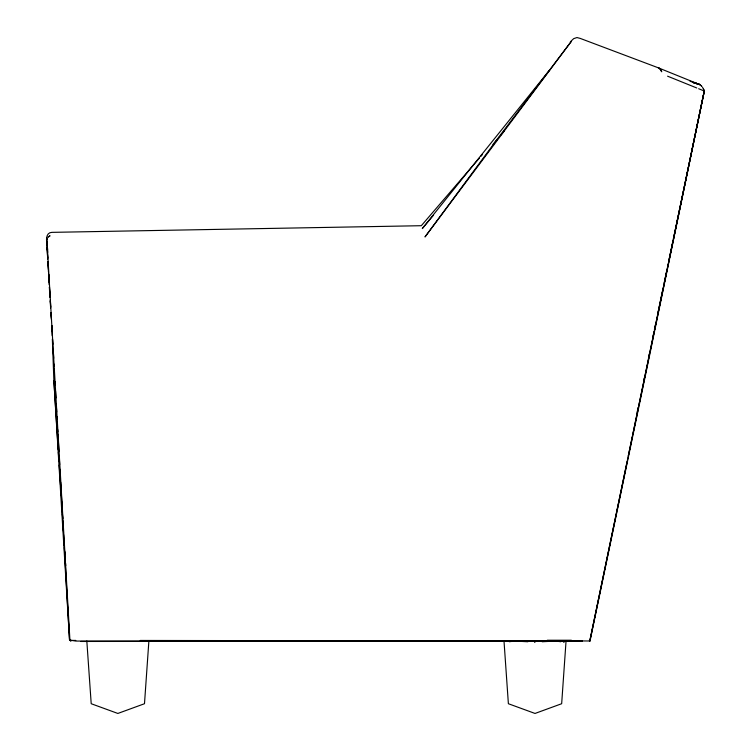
<?xml version="1.0" encoding="UTF-8"?>
<svg xmlns="http://www.w3.org/2000/svg" width="751" height="751" viewBox="0 0 751 751"><rect width="100%" height="100%" fill="white"/><g stroke="black" fill="none" stroke-linecap="round" stroke-linejoin="round"><path stroke-width="1.13" d="M148.876 641.063L144.492 703.725L117.851 713.45L91.209 703.725L86.825 641.063M566.047 641.063L561.664 703.725L535.022 713.45L508.38 703.725L504.005 641.063M703.593 89.219L704.325 91.031L646.977 367.943L590.023 640.997L589.357 640.669M637.148 412.243L638.106 407.652M643.86 380.1L644.349 377.8M648.423 358.283L649.38 353.693M652.985 336.476L653.943 331.886M654.421 329.595L655.623 323.85M657.538 314.669L658.496 310.079M658.974 307.779L661.612 295.152M662.1 292.862L663.058 288.262M664.26 282.526L666.897 269.9M668.812 260.719L672.887 241.202M673.375 238.902L704.316 90.824L702.56 87.388M616.58 512.276L589.807 640.885L704.316 90.824L654.59 329.689M617.059 509.976L627.094 461.743M628.296 456.007L632.361 436.481M632.84 434.181L638.331 407.774M638.81 405.474L649.568 353.796M650.047 351.506L654.112 331.98M534.562 642.096L535.022 641.063L535.022 642.096M549.985 69.524L422.287 228.586L433.571 215.152M492.994 144.408L496.758 139.93M500.513 135.452L504.278 130.974M479.42 158.057L421.32 225.704L51.838 232.359C46.233 232.519 46.093 239.25 46.834 243.333M480.95 156.274L482.48 154.499M570.366 41.803L573.67 38.648L576.984 37.55L580.326 38.442L658.43 67.862L699.932 84.666L701.368 85.999M509.3 641.711L514.557 641.063L527.887 641.748M701.49 85.83L701.95 86.665M542.156 641.748L555.496 641.063L560.744 641.711M547.282 640.237L571.389 640.237M75.804 640.425L71.12 640.415L70.528 641.063L71.279 640.659L69.524 639.843L53.875 380.513L52.345 339.03M140.23 640.453L572.562 641.063M547.826 640.669L590.023 640.997M572.422 640.669L75.757 641.063L69.918 640.152L46.778 237.701L46.947 239.954M582.41 641.063L80.873 641.476M693.023 82.441L699.66 84.61M693.567 82.526L699.134 84.347M690.075 81.296L699.97 84.563M667.583 76.18L696.768 87.98M698.665 88.74L704.325 91.031M47.275 247.83L47.717 252.327M47.51 247.83L47.67 250.074M50.157 301.067L50.655 308.06M51.481 319.719L50.984 312.726L51.443 318.546M58.212 449.84L53.875 380.513M58.362 452.177L58.972 461.546M59.198 465.057L59.733 473.252M59.958 476.763L60.493 484.958M60.793 489.643L61.178 495.5M61.554 501.349L61.939 507.207M62.389 514.228L62.69 518.913M63.225 527.108L63.45 530.619M63.985 538.814L64.211 542.325M64.821 551.694L64.971 554.031M65.581 563.4L65.731 565.738M46.919 245.117L46.703 241.615L47.717 259.104M47.06 247.445L47.707 257.94M48.421 269.59L47.923 261.432L48.458 271.928M48.712 274.256L49.219 282.414M49.5 287.079L49.932 294.073M50.298 299.902L50.73 306.896M48.599 274.256L49.209 284.751M49.341 287.079L49.951 297.565M52.194 331.388L51.866 325.549L52.213 335.641M52.654 339.565L52.917 344.24M53.377 352.426L53.706 358.265M54.034 364.104L54.166 366.441M54.297 368.779L54.429 371.116M55.011 381.63L55.208 385.132M55.536 390.98L55.931 397.983M56.259 403.831L56.391 406.169M56.522 408.506L56.719 412.008M56.982 416.683L57.114 419.02M57.245 421.358L57.442 424.859M57.705 429.534L57.836 431.872M57.968 434.209L58.231 438.884M58.428 442.386L58.953 451.736M59.216 456.401L59.676 464.587M59.939 469.253L60.465 478.603M60.662 482.114L61.188 491.454M61.385 494.965L61.976 505.479M62.108 507.817L62.699 518.331M62.831 520.668L63.488 532.346M63.619 534.684L64.211 545.198M64.342 547.535L64.933 558.049M65.065 560.387L69.524 639.843M563.973 641.063L563.907 642.096L563.973 641.063M498.58 137.358L424.991 236.95L571.267 41.446L498.58 137.358M49.876 235.898L48.205 237.006L49.876 235.898M699.932 84.666L693.276 82.497L699.932 84.666M659.603 68.407L658.43 67.862L660.608 69.421L661.734 71.786L659.603 68.407"/></g></svg>
